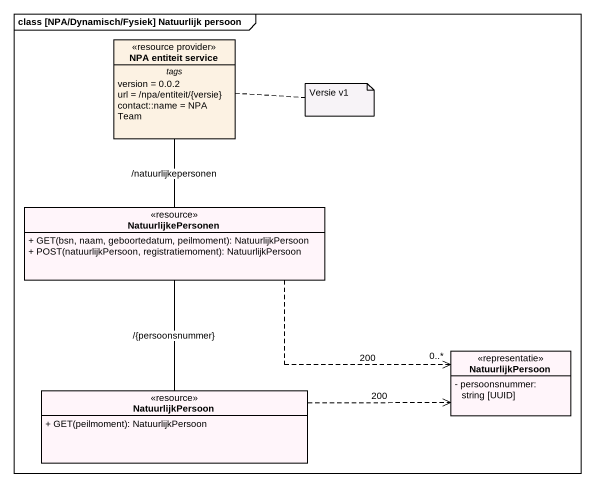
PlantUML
@startuml
mainframe class [NPA/Dynamisch/Fysiek] Natuurlijk persoon
hide circle
hide empty members
skinparam classAttributeIconSize 0
class "NPA entiteit service" as NPA_entiteit_service <<resource provider>> {
  -- tags --
  version = 0.0.2
  url = /npa/entiteit/{versie}
  contact::name = NPA Team
}
class NatuurlijkePersonen <<resource>> #FFF5FA {
  + GET(bsn, naam, geboortedatum, peilmoment): NatuurlijkPersoon
  + POST(natuurlijkPersoon, registratiemoment): NatuurlijkPersoon
}
class NatuurlijkPersoon <<representatie>> #FFF5FA {
  - persoonsnummer: string [UUID]
}
class "NatuurlijkPersoon" as NatuurlijkPersoon_2 <<resource>> #FFF5FA {
  + GET(peilmoment): NatuurlijkPersoon
}
NPA_entiteit_service -- NatuurlijkePersonen : /natuurlijkepersonen
NatuurlijkePersonen .right.> "0..*" NatuurlijkPersoon : 200
NatuurlijkePersonen -- NatuurlijkPersoon_2 : /{persoonsnummer}
NatuurlijkPersoon_2 .right.> NatuurlijkPersoon : 200
note right of NPA_entiteit_service : Versie v1
@enduml
